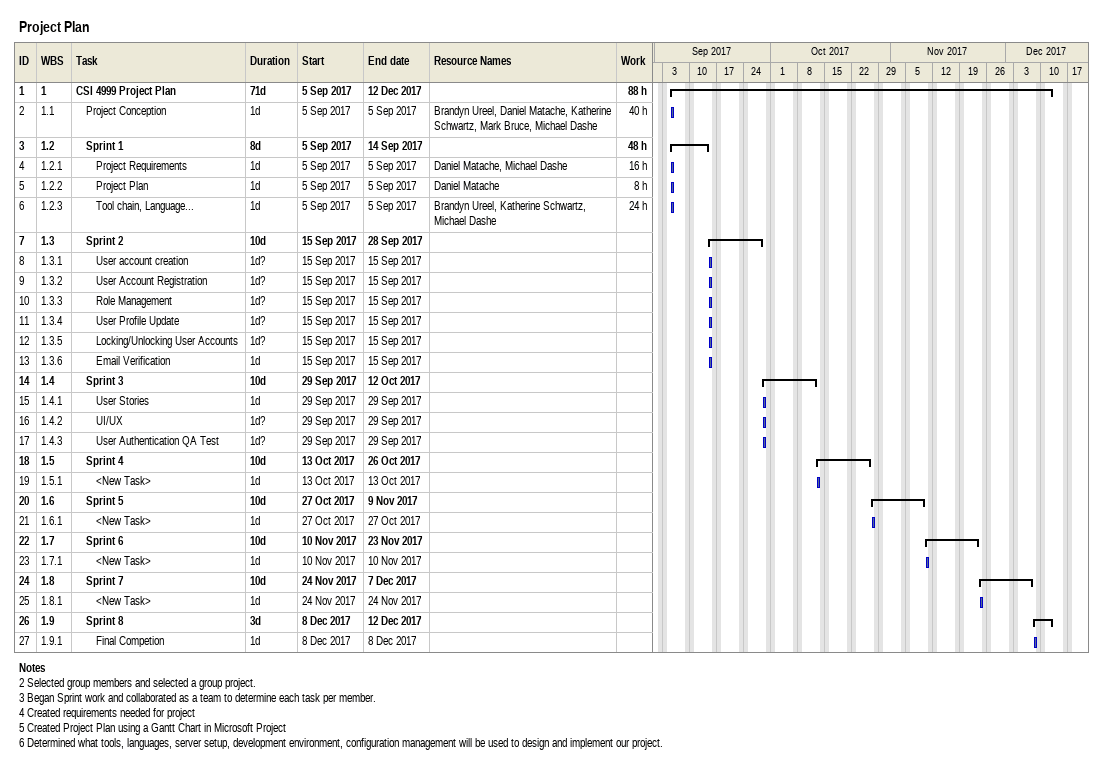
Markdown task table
Project Plan

| ID | WBS | Task | Duration | Start | Finish | Resources | Work (h) |
|---|---|---|---|---|---|---|---|
| 1 | 1 | **CSI 4999 Project Plan** | 71d | 2017-09-05 | 2017-12-12 |  | 88 |
| 2 | 1.1 | Project Conception | 1d | 2017-09-05 | 2017-09-05 | Brandyn Ureel, Daniel Matache, Katherine Schwartz, Mark Bruce, Michael Dashe | 40 |
| 3 | 1.2 | **Sprint 1** | 8d | 2017-09-05 | 2017-09-14 |  | 48 |
| 4 | 1.2.1 | Project Requirements | 1d | 2017-09-05 | 2017-09-05 | Daniel Matache, Michael Dashe | 16 |
| 5 | 1.2.2 | Project Plan | 1d | 2017-09-05 | 2017-09-05 | Daniel Matache | 8 |
| 6 | 1.2.3 | Tool chain, Language... | 1d | 2017-09-05 | 2017-09-05 | Brandyn Ureel, Katherine Schwartz, Michael Dashe | 24 |
| 7 | 1.3 | **Sprint 2** | 10d | 2017-09-15 | 2017-09-28 |  |  |
| 8 | 1.3.1 | User account creation | 1d? | 2017-09-15 | 2017-09-15 |  |  |
| 9 | 1.3.2 | User Account Registration | 1d? | 2017-09-15 | 2017-09-15 |  |  |
| 10 | 1.3.3 | Role Management | 1d? | 2017-09-15 | 2017-09-15 |  |  |
| 11 | 1.3.4 | User Profile Update | 1d? | 2017-09-15 | 2017-09-15 |  |  |
| 12 | 1.3.5 | Locking/Unlocking User Accounts | 1d? | 2017-09-15 | 2017-09-15 |  |  |
| 13 | 1.3.6 | Email Verification | 1d | 2017-09-15 | 2017-09-15 |  |  |
| 14 | 1.4 | **Sprint 3** | 10d | 2017-09-29 | 2017-10-12 |  |  |
| 15 | 1.4.1 | User Stories | 1d | 2017-09-29 | 2017-09-29 |  |  |
| 16 | 1.4.2 | UI/UX | 1d? | 2017-09-29 | 2017-09-29 |  |  |
| 17 | 1.4.3 | User Authentication QA Test | 1d? | 2017-09-29 | 2017-09-29 |  |  |
| 18 | 1.5 | **Sprint 4** | 10d | 2017-10-13 | 2017-10-26 |  |  |
| 19 | 1.5.1 | <New Task> | 1d | 2017-10-13 | 2017-10-13 |  |  |
| 20 | 1.6 | **Sprint 5** | 10d | 2017-10-27 | 2017-11-09 |  |  |
| 21 | 1.6.1 | <New Task> | 1d | 2017-10-27 | 2017-10-27 |  |  |
| 22 | 1.7 | **Sprint 6** | 10d | 2017-11-10 | 2017-11-23 |  |  |
| 23 | 1.7.1 | <New Task> | 1d | 2017-11-10 | 2017-11-10 |  |  |
| 24 | 1.8 | **Sprint 7** | 10d | 2017-11-24 | 2017-12-07 |  |  |
| 25 | 1.8.1 | <New Task> | 1d | 2017-11-24 | 2017-11-24 |  |  |
| 26 | 1.9 | **Sprint 8** | 3d | 2017-12-08 | 2017-12-12 |  |  |
| 27 | 1.9.1 | Final Competion | 1d | 2017-12-08 | 2017-12-08 |  |  |

Notes
- 2: Selected group members and selected a group project.
- 3: Began Sprint work and collaborated as a team to determine each task per member.
- 4: Created requirements needed for project
- 5: Created Project Plan using a Gantt Chart in Microsoft Project
- 6: Determined what tools, languages, server setup, development environment, configuration management will be used to design and implement our project.
